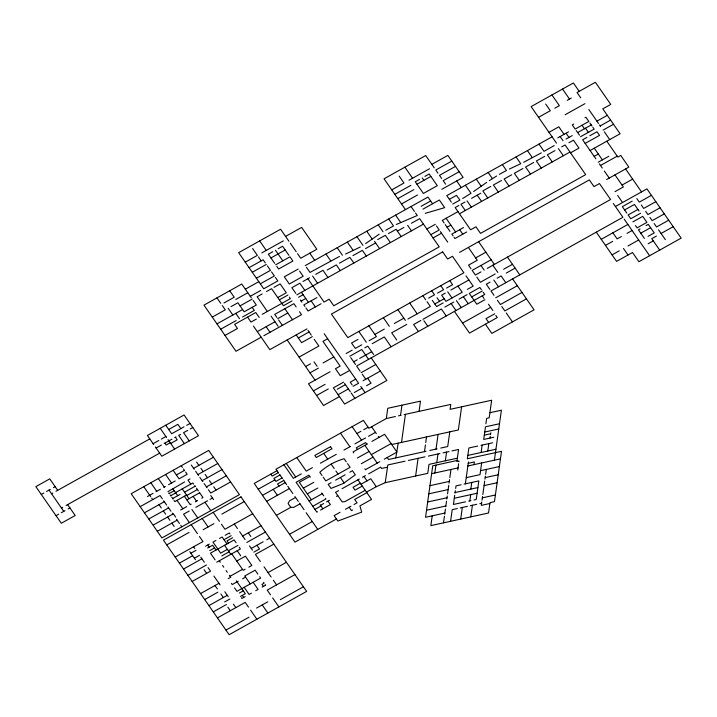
<?xml version="1.0" encoding="UTF-8"?>
<svg xmlns="http://www.w3.org/2000/svg" width="717" height="717" viewBox="0 0 717 717"><rect width="100%" height="100%" fill="white"/><g stroke="black" fill="none" stroke-linecap="round" stroke-linejoin="round"><path stroke-width="1.08" d="M278.581 473.014L275.946 469.214L363.376 420.377L368.861 428.282L386.329 418.522L387.754 408.305L420.485 401.135L419.06 411.352M366.504 492.158L376.273 486.7L385.217 482.666L387.834 464.957L405.033 461.192M400.525 415.412L401.95 405.195M461.596 406.826L458.36 429.967L398.222 443.142L395.766 457.894L388.569 459.507L387.198 457.536M401.511 442.416L405.428 414.336M415.627 476.007L418.092 458.333M395.766 457.894L424.473 451.638L425.405 444.97M425.746 442.523L426.525 436.94M436.026 449.102L438.078 434.403M434.843 472.996L435.945 465.109M436.761 462.689L437.97 453.978M432.217 515.828L430.845 525.624L488.546 512.987L489.998 502.626L494.47 501.649L501.497 451.307L467.35 458.781L468.855 448L477.71 446.064M445.347 460.807L446.566 452.095M449.774 431.84L447.722 446.539L440.749 448.071M443.509 522.854L444.432 516.24M444.71 514.25L445.427 509.115M445.759 506.758L446.539 501.183M446.834 499.059L447.256 496.03M447.56 493.879L448.761 485.292M449.057 483.141L449.541 479.7M449.828 477.665L450.966 469.465M450.59 521.295L452.221 509.679L457.347 508.55M457.769 470.02L458.647 463.684M458.925 461.694L459.023 461.022L456.899 461.488L458.584 449.46L451.952 450.912M454.695 495.322L453.422 504.472L465.53 501.819M454.999 493.171L455.349 490.67M455.653 488.456L456.021 485.884L461.139 484.764M465.369 483.832L468.434 461.918M460.708 519.081L462.331 507.466M474 464.643L474.376 461.954L468.237 463.299M470.818 489.111L471.75 482.433M469.841 500.878L470.711 494.658M470.782 516.876L472.413 505.252M481.134 452.49L482.165 445.087M485.893 423.783L486.646 418.378L489.191 417.823L491.647 400.238L450.097 409.344L450.787 404.397L404.128 414.623M481.654 462.967L480.023 474.636L466.238 477.656M487.802 451.029L488.833 443.626M490.052 438.06L490.303 436.259M490.571 434.359L490.786 432.808M481.779 502.025L481.304 505.386L489.872 503.504M482.03 500.215L482.55 496.451M482.828 494.506L484.701 481.08M484.97 479.162L485.4 476.07M485.651 474.242L486.332 469.42M494.407 460.18L501.389 410.205L489.908 412.723M473.614 191.511L486.735 182.369M365.58 243.61L379.168 234.226M489.361 180.621L496.675 175.979M462.644 198.501L471.015 193.285L465.414 185.228M554.223 145.569L544.033 151.341L539.014 144.117M168.71 429.492L177.861 424.347L180.836 428.623M285.563 236.404L301.651 227.414L316.824 249.256L300.737 258.245L297.546 253.648M245.25 262.144L257.367 255.377L252.59 248.494M261.813 252.895L283.332 240.876M272.765 251.712L268.328 254.194L274.656 263.3M278.151 248.709L282.588 246.227L288.915 255.333M431.84 164.345L447.856 155.401L463.128 177.395L441.78 189.315M249.068 267.647L263.139 259.787L265.308 262.906M391.733 189.871L403.976 183.023L399.181 176.113M408.968 180.245L429.501 168.773M270.936 257.95L285.196 249.991M252.285 272.272L266.348 264.412M451.8 161.083L435.784 170.028L437.97 173.173M419.499 179.411L415.268 181.777L423.388 193.465L437.289 185.703L429.169 174.007L424.939 176.373M394.816 194.307L410.823 185.371M416.962 184.224L430.863 176.454M567.201 100.335L571.324 98.023M538.557 117.301L550.306 110.732L545.664 104.046M554.841 108.204L559.368 105.677L551.938 94.976M275.695 264.797L289.955 256.829L292.877 261.042L278.617 269.009L276.735 266.294M397.81 198.618L413.817 189.673M455.492 166.398L439.476 175.342L441.672 178.488M256.408 278.214L270.479 270.354L267.396 265.908M245.331 289.193L258.81 281.664M223.973 302.95L234.208 297.232L229.718 290.761M401.502 203.942L417.518 194.997M459.185 171.721L443.178 180.666L445.607 184.161M260.307 283.824L274.378 275.964L271.519 271.851M565.086 114.774L584.947 103.678M235.768 299.473L247.804 292.751M212.268 317.102L225.263 309.843L222.279 305.55M231.008 306.625L237.91 302.78L244.174 311.796L256.319 305.012L253.173 300.468M298.164 269.081L284.317 276.816L289.31 283.995L303.157 276.26L299.563 271.089M250.278 296.309L260.71 290.475M305.254 265.586L427.941 197.076L432.593 203.762M548.98 132.322L558.839 126.819L564.073 134.348M240.052 305.872L252.205 299.079M262.162 293.961L257.143 296.766L267.351 311.474M266.536 291.523L271.6 288.7L283.43 305.738L291.989 300.961M273.957 287.374L280.15 283.914L286.307 292.778L277.757 297.555M421.139 206.308L430.657 200.984M573.761 124.032L572.274 124.866L575.195 129.069L588.827 121.451L585.914 117.247L585 117.749M216.973 323.869L242.606 309.547M552.099 136.804L446.816 195.616L451.369 202.167M422.976 209.14L439.333 199.998L444.657 207.661L425.262 213.343M339.446 256.471L310.004 272.424L306.419 267.253M557.772 137.87L568.518 131.865M449.38 199.308L456.469 195.347L459.902 200.088L452.687 204.067M377.662 239.603L385.343 235.319L390.398 242.597M388.471 233.572L396.142 229.288L401.206 236.565M302.995 281.467L309.574 277.793M315.749 274.342L322.982 270.3L327.965 277.479M220.684 329.211L236.153 320.571M242.525 317.004L254.32 310.416L252.169 307.324M327.14 270.04L336.318 264.914L340.27 270.605M339.455 263.166L349.833 257.367L353.884 262.996M352.961 255.619L362.381 250.358L366.333 256.041M365.509 248.611L375.645 242.946M397.397 231.089L403.868 227.468M411.406 223.256L419.651 218.658L439.234 246.854L333.755 305.783L329.193 299.213L324.066 302.072L307.862 278.752M596.911 121.137L607.299 115.329M566.009 139.071L572.229 135.594M577.633 132.573L591.274 124.955M279.352 299.858L287.902 295.072M490.751 186.465L482.837 190.892L487.748 197.973M501.461 180.487L493.413 184.986L498.324 192.066M511.705 174.769L504.114 179.008L509.034 186.088M522.935 168.495L514.358 173.29L519.269 180.37M533.699 162.481L525.588 167.007L530.508 174.088M544.696 156.342L536.352 160.993L541.272 168.083M554.994 150.588L547.349 154.854L552.26 161.934M561.689 146.842L565.068 144.959L585.681 174.634L480.515 233.375L475.954 226.805L470.594 229.798L455.143 207.536L458.862 205.456M568.948 142.737L573.483 140.209L578.969 148.105L570.535 152.82M296.847 294.857L423.451 224.134M262.252 314.324L290.367 298.622L289.354 297.17M580.519 136.732L594.151 129.114L592.878 127.267M225.013 335.448L237.47 328.485L234.593 324.353L255.772 312.522L259.222 317.488M600.219 125.896L610.606 120.089M464.948 202.06L460.959 204.291L465.288 210.52M471.58 198.358L480.766 193.223M256.381 319.074L250.995 322.076L247.544 317.111M298.532 297.277L303.121 294.705M586.873 137.413L582.634 139.779L595.863 158.824M589.813 135.764L597.001 131.749L599.529 135.388L585.162 143.418M603.122 130.082L613.519 124.274M426.857 229.028L435.318 224.304M457.984 211.64L442.326 220.388L444.128 222.969M301.158 301.068L305.756 298.496M459.472 213.774L569.988 152.04M277.694 318.644L287.804 313.006M316.851 297.636L303.829 304.904L304.922 306.482M430.783 234.683L439.243 229.96L436.447 225.927M257.313 331.63L274.996 321.763M447.085 227.226L450.859 225.12M433.041 237.945L441.511 233.213M590.1 150.534L620.106 133.774L602.8 108.85L610.75 104.404L595.388 82.294L577.051 92.538L580.734 97.835M261.185 337.205L236.001 351.267L203.969 305.146L241.754 284.04L251.237 297.698M263.829 335.726L301.516 314.673L299.482 311.743M321.091 303.739L308.068 311.008L305.953 307.96M463.576 227.513L451.835 234.074L453.108 235.902M594.16 156.369L598.319 154.038M466.686 231.976L454.937 238.537L454.076 237.3M598.211 162.203L608.778 156.297M306.966 328.897L269.825 349.645L253.451 326.065M600.487 165.484L617.194 156.154M298.344 337.967L309.099 331.962M459.579 252.339L589.338 179.895L594.008 186.617L599.466 183.543L610.561 199.514L487.228 268.4M312.352 336.64L301.597 342.654L296.22 334.902M41.272 494.425L43.854 492.991M46.542 491.486L50.244 489.415M53.452 487.623L55.164 486.673M606.609 179.555L628.854 167.124L620.752 155.455L617.839 157.086L606.806 141.204M327.642 338.72L322.946 341.346L340.145 366.109L335.448 368.735L340.27 375.681L349.663 370.429M51.57 493.762L52.789 493.081M55.998 491.288L149.781 438.903M475.64 257.941L485.884 252.214M299.061 357.111L318.877 346.042L314.207 339.32M153.097 443.68L158.798 440.498M161.316 439.091L165.905 436.528M184.009 426.848L171.668 433.749L165.744 425.226M186.725 425.333L190.005 423.505M622.033 185.058L632.663 179.116M491.136 259.76L472.136 270.372L475.371 275.032L480.955 271.904M615.007 191.645L623.369 186.976L614.971 174.885M156.109 448.017L161.459 445.024M164.148 443.527L171.955 439.163M174.715 437.621L176.024 436.895M180.541 434.368L178.676 435.407L184.377 443.617M187.711 430.361L183.543 432.692L189.243 440.892M190.175 428.981L192.801 427.52M305.612 366.539L310.515 363.797M428.614 298.093L434.502 294.804L431.688 290.752M437.451 293.163L443.59 289.722L440.776 285.671M446.539 288.082L452.579 284.703L449.765 280.652M170.234 442.748L166.192 445.006L164.883 443.115M170.718 443.447L177.18 439.835L175.387 437.245M357.989 339.41L351.536 343.013L355.291 348.408L361.735 344.805M445.257 293.154L441.645 295.171L445.938 301.355L462.205 292.276L457.912 286.092M450.85 290.035L468.873 279.971M66.045 505.503L159.667 453.135M61.483 508.048L62.711 507.367M323.062 362.945L333.781 356.949M374.839 334.391L384.321 329.094M394.35 323.492L403.832 318.196M309.977 372.831L318.384 368.135M56.034 515.684L58.606 514.241M61.304 512.736L65.005 510.665M68.169 508.9L69.925 507.923M346.105 353.544L352.146 350.165M369.094 340.7L376.389 336.623L368.888 325.832M407.919 319.011L430.343 306.482L427.009 301.669M434.825 303.981L444.146 298.774M615.419 206.505L646.949 188.885L681.15 238.125L638.901 261.723L632.502 252.501L616.584 261.391L596.284 232.156M443.178 302.897L436.617 306.562L432.324 300.387M467.394 289.372L473.166 286.146L466.005 275.848M495.187 273.975L480.381 282.247L476.814 277.112M503.612 269.269L512.476 264.313M349.771 356.224L361.762 349.529L368.583 359.351M364.792 347.844L367.812 346.15L373.629 354.53M372.293 343.649L384.303 336.945L391.123 346.759M406.727 324.416L391.706 332.805L396.734 340.037M632.17 201.163L622.338 206.657L626.819 213.101M420.843 320.472L413.601 324.523L418.45 331.496M422.94 319.307L441.385 309L446.234 315.973M444.818 307.082L453.771 302.081M459.05 299.132L467.108 294.624M490.007 282.157L486.287 284.237L489.899 289.435M497.132 278.178L501.12 275.946L505.808 282.695M506.265 273.078L515.129 268.122M330.062 371.756L308.48 383.819L323.537 405.499L339.446 396.609M624.624 209.947L634.455 204.453L639.026 211.04M651.43 195.338L639.295 202.122L636.821 198.564M353.642 361.798L357.272 359.773M359.638 358.455L371.684 351.724M471.705 296.901L482.308 290.985M637.924 209.454L628.092 214.939L630.736 218.748L640.568 213.254M313.392 390.899L325.097 384.366M655.822 201.656L643.687 208.432L641.303 205.008M484.889 299.697L476.787 304.223L469.285 293.414L479.888 287.49L481.394 289.668M316.582 395.488L328.287 388.955M176.373 474.941L184.466 470.415M343.658 382.116L333.369 387.861L344.617 404.056L386.866 380.458L371.191 357.891M361.18 372.643L375.771 364.487M495.707 297.797L517.333 285.716M601.258 239.317L627.877 224.448M632.905 221.858L642.737 216.373L646.922 222.395L637.09 227.889L635.468 225.55M193.581 468.344L213.442 457.24M660.079 207.787L647.944 214.562L645.694 211.327M337.25 389.241L345.433 384.671M355.713 379.141L350.246 382.197L352.155 384.939M147.433 496.496L153.071 493.341M156.01 491.701L160.429 489.236M163.781 487.354L165.358 486.476M168.522 484.71L175.226 480.964M462.555 323.08L490.67 307.378M338.11 394.682L348.399 388.937M353.105 386.311L358.572 383.254L324.192 333.755M363.107 380.718L380.351 371.083M605.48 245.393L612.685 241.369M621.388 236.502L617.113 238.895L612.892 232.819M627.017 233.357L632.098 230.524M522.003 292.446L500.385 304.528L497.437 300.289M140.173 506.641L160.043 495.537L162.338 498.844M664.309 213.872L652.174 220.657L649.952 217.457M184.636 481.932L167.903 491.665M190.032 478.911L187.962 480.067L190.776 484.127M197.91 474.582L217.78 463.487M640.075 228.911L638.435 229.825L644.404 238.42M646.035 225.586L648.267 224.34L654.236 232.926L648.016 236.395M169.194 493.52L174.231 490.697M494.667 313.804L486.018 318.635L488.636 322.399M354.279 392.522L362.013 388.202M366.548 385.674L371.074 383.138L367.633 378.191M175.566 492.624L192.846 482.971L193.626 484.092M170.718 495.707L175.755 492.893M640.765 233.186L650.597 227.692M526.448 298.846L504.831 310.927L501.775 306.526M144.467 512.807L164.327 501.712M202.158 480.686L222.019 469.59M668.692 220.191L656.557 226.966L654.182 223.552M172.672 498.521L180.03 494.407M184.52 492.185L195.132 486.26M612.058 254.867L619.264 250.842M627.967 245.985L638.677 239.998M186.51 495.062L174.805 501.595L174.025 500.484M186.805 495.483L197.417 489.55M148.769 519L168.629 507.905M206.451 486.879L226.321 475.783M656.413 236.072L651.753 238.671L659.694 250.108M661.074 233.464L673.209 226.689M186.895 499.892L199.658 492.767M648.123 243.771L653.295 240.885M153.501 524.898L173.371 513.802L175.665 517.1M230.605 481.949L210.744 493.054L208.45 489.747M180.639 509.993L186.77 506.569M191.188 504.105L190.202 504.651L184.368 496.254M195.356 501.775L197.56 500.547M201.728 498.216L202.956 497.526L199.362 492.355M189.198 511.042L183.561 514.197L189.396 522.594M195.822 507.349L207.589 500.771M210.045 499.399L212.501 498.028M157.292 531.279L177.153 520.175M276.986 470.711L254.212 483.437L294.974 542.133L336.434 518.974M278.321 472.646L272.146 476.097L270.811 474.161M279.953 474.995L273.831 478.409L275.902 481.394L282.023 477.97M356.905 433.525L360.902 431.293M363.743 429.707L368.144 427.251M258.219 489.209L274.871 479.906M166.747 544.893L189.091 532.408M221.911 514.08L244.255 501.595M283.762 480.471L277.515 483.957L279.012 486.117M262.485 495.348L285.258 482.631M354.897 443.877L365.545 437.926M368.493 436.277L375.493 432.369M301.301 473.874L293.343 478.32L283.923 464.759M312.397 467.681L306.231 471.123L296.811 457.563M320.374 463.227L336.318 454.318M343.918 450.07L350.559 446.368M203.099 529.738L213.935 523.679M367.445 443.895L353.096 451.907L353.804 452.92M371.944 441.385L384.617 434.296L396.967 452.077L384.294 459.158M309.789 476.464L299.294 482.326L311.402 499.767M266.625 501.317L289.399 488.591M175.199 557.055L202.947 541.559L199.443 536.522M252.698 513.757L224.959 529.263L221.454 524.226M303.345 488.152L313.84 482.29M357.353 458.029L369.13 451.45M190.91 553.201L196.046 550.333M205.618 546.211L209.355 544.122M215.898 540.475L212.976 542.106L220.639 553.148L227.397 549.374M219.545 538.431L222.136 536.988L226.957 543.934M225.174 535.294L229.306 532.982L229.96 533.932M371.334 454.632L391.079 443.608M295.565 497.473L289.543 500.833L288.1 503.54L290.726 507.358L293.737 507.349L300.002 503.854M179.411 563.132L192.577 555.774M207.589 548.039L212.644 545.216L216.005 550.047M224.018 539.695L231.188 535.698M307.324 493.888L317.819 488.017M361.305 463.72L373.073 457.141M194.388 558.202L199.523 555.334M331.048 482.702L328.153 484.316L331.012 488.429L343.255 483.509L355.3 474.833L352.459 470.737L349.824 472.207M335.61 480.148L345.173 474.806M209.722 550.638L214.544 547.94M232.622 537.768L227.011 540.905L228.508 543.065M276.386 515.371L290.726 507.358M183.516 569.038L201.907 558.767M242.633 536.011L261.024 525.74M309.135 501.031L322.274 493.69M379.75 461.703L365.446 469.689L364.863 468.837M228.365 550.764L237.936 545.413M338.549 490.652L335.529 492.337L342.161 501.9L344.841 501.676L365.204 490.294M342.045 488.698L359.334 479.046M362.47 477.289L365.446 475.622M368.619 473.856L380.664 467.126L381.587 468.452L387.386 467.179M221.813 555.899L229.099 551.83M187.908 575.357L206.496 564.969M246.827 542.446L265.415 532.059M312.791 506.292L325.921 498.951L325.464 498.288M216.722 562.209L240.41 548.98L239.227 547.277M320.463 505.324L323.69 503.522M326.504 501.954L329.417 500.323M336.479 496.379L337.815 495.635M360.301 483.231L353.033 487.291L355.005 490.123L362.273 486.072M314.915 509.357L320.929 505.996M360.992 484.226L370.761 478.768L376.273 486.7M192.147 581.46L210.538 571.189L208.055 567.613M251.264 548.442L263.139 541.81M266.814 539.758L269.655 538.171M317.452 511.804L316.851 512.135L296.112 482.317L308.893 475.174L310.309 477.208M320.535 510.083L330.358 504.598L327.956 501.138M236.727 561.044L245.42 556.186L251.855 565.453L248.79 567.174M253.836 552.135L259.509 548.971L256.937 545.27M289.516 534.273L312.289 521.546M273.795 544.131L255.413 554.402L260.361 561.528M366.844 492.651L354.673 499.444L357.03 502.823L354.001 504.517M340.073 512.297L334.104 515.631L337.877 521.053L361.7 512.108L359.916 505.906L371.54 499.408L357.935 479.825M345.477 509.276L350.909 506.238M230.067 576.28L242.489 569.334M200.563 593.568L218.945 583.297M228.176 578.691L230.74 577.248L229.476 575.419M245.133 569.208L243.162 570.311L231.716 553.829M352.647 509.966L351.491 510.612L349.143 507.233M204.712 599.555L217.878 592.197M238.205 581.236L232.254 584.561L231.43 583.378M242.579 578.798L245.564 577.131M208.907 605.596L227.298 595.325M268.024 572.569L286.415 562.298M224.654 601.93L229.852 599.027M240.5 596.427L245.322 593.739L236.323 580.752M213.272 611.87L226.447 604.512M245.214 596.616L241.907 598.462L241.387 597.718M251.398 593.156L249.095 594.447L244.147 587.322M255.727 590.736L258.093 589.419L253.137 582.294M262.189 587.124L265.595 585.233L265.138 584.579M217.457 617.893L245.196 602.397L248.494 607.138M294.956 574.595L267.208 590.1L270.506 594.841M256.561 608.07L267.791 601.796M225.918 630.082L248.996 617.194M280.347 599.672L303.425 586.784M239.379 593.04L243.332 590.844M385.791 230.211L393.499 225.954L388.659 218.99M499.364 174.365L506.453 170.476L502.366 164.587M523.67 162.284L541.29 152.882M360.284 247.024L345.522 254.078M509.357 169.033L520.757 163.709L516.052 156.942M396.304 224.475L417.276 215.512L415.51 212.976M386.329 418.522L395.399 416.532M398.482 415.86L401.09 415.286M499.498 423.738L485.472 426.812L483.706 439.449L493.789 437.245M484.746 432.046L498.763 428.972M484.307 435.147L490.652 433.758M424.473 451.638L426.032 451.289M429.779 450.473L437.056 448.878M408.394 460.457L425.011 456.819M428.327 456.093L439.897 453.556M443.016 452.875L449.048 451.549M480.999 445.347L492.633 442.792M467.825 455.412L495.931 449.254M457.365 458.172L429.008 464.383L427.753 473.345L385.217 482.666M457.043 460.493L432.727 465.817L425.54 517.289L444.881 513.049M431.625 473.695L458.064 467.905M467.86 465.987L500.448 458.853M480.569 470.684L499.364 466.561M429.958 485.651L449.299 481.421M485.185 477.621L498.225 474.762M464.123 484.109L478.839 480.883L476.24 499.471L473.991 499.964M428.82 493.825L448.161 489.586M484.074 485.597L497.105 482.738M455.089 492.552L477.907 487.56M427.673 501.99L447.014 497.75M454.291 498.252L477.11 493.251M482.362 497.84L495.402 494.981M426.525 510.235L445.866 506.005M468.748 501.111L470.917 500.636M460.206 507.923L467.421 506.345M470.271 505.727L476.706 504.311M479.87 503.621L481.609 503.235M391.706 444.504L398.222 443.142M214.921 585.556L217.421 588.944M347.315 242.086L353.185 250.412M323.69 453.368L327.705 459.131M323.197 477.199L325.787 480.91L350.093 467.332L347.512 463.621M67.622 504.625L75.204 515.496L61.295 523.258L35.85 486.628L49.742 478.866L57.71 490.338M579.202 91.337L573.394 82.984L531.118 106.6L556.517 143.167M588.827 109.504L598.561 123.512M599.537 124.919L600.523 126.326M604.323 131.803L609.719 139.573M625.6 168.943L641.545 191.905M589.858 122.93L592.018 126.031M562.549 89.042L569.495 99.045M658.564 229.861L665.367 239.648M585.475 128.191L588.361 132.349M582.016 125.26L584.454 128.764M594.268 148.213L602.37 159.873M576.226 130.548L579.488 135.244M599.349 163.843L602.262 168.038M604.35 171.04L609.244 178.085M617.669 195.463L622.562 202.517M566.072 133.237L568.975 137.413M613.358 203.538L622.903 217.287L490.975 290.985L493.977 295.305M624.211 219.169L649.611 255.745M560.138 136.553L563.042 140.729M558.426 148.67L563.338 155.75M623.476 248.485L628.011 255.01M527.416 150.588L532.337 157.659M488.152 172.528L492.427 178.676M476.285 179.151L481.197 186.232M477.235 195.194L481.564 201.432M456.702 180.98L461.264 187.549M507.466 257.098L519.816 274.871M467.045 200.885L471.383 207.123M512.601 278.904L534.066 309.816L491.826 333.423L485.418 324.192M434.278 167.85L425.719 155.535L384.052 178.811L405.446 209.615M478.615 241.737L494.363 264.421M492.866 265.254L497.876 272.469M459.669 229.7L462.77 234.163M493.798 280.042L498.485 286.791M422.214 177.897L423.917 180.334M480.928 265.46L484.163 270.121M446.108 218.273L455.609 231.967M445.257 224.6L449.98 231.394M404.89 167.169L412.571 178.228M506.256 312.988L512.449 321.897M471.024 268.776L468.515 265.156L477.253 260.28L468.398 247.428M483.222 292.303L484.728 294.472L356.6 366.046L360.104 371.101M440.372 231.582L447.695 242.131M488.483 304.214L492.866 310.533M482.236 295.87L484.002 298.415M495.788 315.417L497.284 317.568L469.51 333.082L454.444 311.393M411.02 206.505L414.453 211.443M463.361 296.721L468.21 303.703M407.641 225.362L411.441 230.847M456.415 300.602L461.255 307.584M395.596 215.118L400.767 222.575M447.713 291.792L452.006 297.967M451.136 303.551L455.985 310.533M437.047 297.743L439.548 301.337M378.217 224.824L383.057 231.788M422.851 295.691L425.665 299.742M374.534 241.351L379.598 248.638M366.745 231.232L372.177 239.048M423.926 320.732L427.789 326.28M409.694 303.04L417.195 313.831M356.949 236.7L362.963 245.357M397.881 309.636L405.383 320.427M337.196 247.732L342.43 255.261M383.389 317.73L389.34 326.298M325.975 254.006L330.725 260.854M309.771 253.191L314.7 260.307M358.832 331.451L366.324 342.242M288.951 241.279L280.58 229.234L238.653 252.653L263.748 288.781L277.82 280.921L275.418 277.47M290.277 243.188L296.22 251.748M312.621 276.09L317.595 283.269M304.85 290.394L299.867 283.215L291.864 287.687L295.825 293.378M350.756 357.649L355.542 364.523M362.246 374.184L365.76 379.239M311.115 300.844L315.355 306.948M275.453 250.215L282.821 260.818M301.445 292.294L308.427 302.341M259.662 240.912L266.258 250.412M360.812 386.481L365.078 392.629M300.423 300.002L301.911 302.144M296.166 306.975L293.88 303.685L274.736 314.387L276.834 317.398M258.416 256.874L261.194 260.871M308.032 330.429L311.286 335.108M344.545 383.398L350.344 391.742M351.196 392.97L354.906 398.311M371.594 426.749L376.371 433.633M378.307 436.42L379.006 437.433M284.837 308.74L292.473 319.728M314.019 361.843L317.093 366.27M278.563 319.899L282.373 325.366M352.137 426.66L361.52 440.175M364.872 445.329L377.223 463.11M271.125 316.188L278.079 326.208M287.15 339.966L315.059 380.144M357.46 449.469L356.277 447.767L365.553 442.595L366.71 444.307M340.467 433.167L349.896 446.736M266.15 326.692L270.022 332.267M363.958 476.455L367.023 480.856M346.266 461.829L344.124 458.737C335.09 461.318 326.755 465.951 319.818 472.27L322.058 475.532M235.785 313.356L239.496 318.698M228.131 308.238L232.837 315.005M216.964 297.887L220.719 303.3M331.12 464.105L334.212 468.559M335.906 470.997L338.039 474.062M340.387 477.477L344.205 482.971M321.754 492.955L323.77 495.85M320.167 504.911L322.865 508.783M286.28 463.442L295.7 477.002M279.693 474.609L282.399 478.508M283.385 479.924L286.612 484.575M287.759 486.225L292.832 493.529M294.893 496.505L298.308 501.407M299.5 503.128L304.053 509.688M306.15 512.709L317.756 529.406M273.24 489.344L277.38 495.304M248.306 532.848L250.807 536.433M196.583 462.071L198.878 465.378M200.921 468.318L203.216 471.625M205.161 474.421L207.455 477.728M209.463 480.614L211.757 483.912M213.747 486.78L216.041 490.087M234.316 524.028L237.444 528.537M239.666 531.736L245.062 539.507M249.507 545.897L252.483 550.199M264.044 566.833L271.151 577.068M273.311 580.17L276.574 584.866M191.287 465.037L194.235 469.294M195.616 471.275L198.573 475.532M199.855 477.379L202.812 481.636M204.157 483.572L207.114 487.829M210.744 495.51L213.567 499.57M160.205 428.318L166.568 437.478M168.083 439.664L174.616 449.066M236.09 542.76L234.127 539.928L210.44 553.157L215.1 559.86M257.86 574.102L255.144 570.185L244.766 575.984L250.269 583.898M259.679 576.719L260.638 578.108L236.96 591.337L234.549 587.868M263.56 582.303L264.134 583.136L261.974 584.346L263.426 586.434M181.231 465.763L182.396 467.439M183.471 468.981L184.636 470.657M185.604 472.055L187.164 474.296L179.071 478.822L173.138 470.28M194.692 485.633L195.275 486.476M196.449 488.152L198.385 490.948M213.209 512.359L219.456 521.34M272.621 597.888L278.886 606.914M204.972 502.232L210.807 510.629M237.228 550.755L240.742 555.818M193.151 496.406L196.458 501.156M224.555 545.279L230.838 554.322M153.716 444.567L147.406 435.479L184.09 414.982L198.501 435.721L161.809 456.218L155.41 447.005M182.235 488.904L189.037 498.7M202.203 518.508L208.073 526.95M262.216 604.906L267.88 613.062M191.896 509.536L197.731 517.934M165.609 474.484L171.542 483.025M172.752 488.564L177.708 495.707M219.294 560.766L220.334 562.271M222.548 565.444L223.794 567.246M226.088 570.544L227.316 572.309M177.009 500.367L182.844 508.765M207.697 545.054L209.158 547.161M242.292 595.433L243.699 597.458M191.206 524.656L197.444 533.636M250.609 610.176L256.874 619.201M168.782 492.92L169.364 493.762M170.234 495.017L170.915 496.003M171.793 497.257L173.057 499.077M158.314 478.562L164.247 487.103M163.673 500.762L166.631 505.019M167.975 506.955L170.924 511.212M172.25 513.112L172.905 514.062M176.499 519.233L179.456 523.482M180.72 525.301L181.786 526.843M150.821 482.747L156.745 491.288M193.581 546.784L194.764 548.487M200.805 557.181L204.327 562.253M213.89 576.02L220.065 584.911M224.824 591.758L228.248 596.687M233.419 604.135L235.839 607.622M159.031 504.678L161.325 507.977M163.333 510.863L165.627 514.17M167.608 517.02L169.902 520.327M171.856 523.141L174.15 526.448M204.094 569.692L206.648 573.367M220.872 593.972L223.345 597.53M189.862 551.687L195.427 559.699M227.827 607.12L230.318 610.705M143.758 486.691L150.695 496.684M151.726 498.172L152.739 499.624M49.016 490.096L63.777 511.346M442.685 251.936L331.442 314.073L347.79 337.617L463.872 272.774L452.508 256.283L447.605 259.007L442.685 251.936M208.701 450.41L131.193 493.708L161.917 537.938L239.424 494.649L208.701 450.41M330.51 446.682L314.844 455.429L316.296 457.518L331.953 448.761L330.51 446.682M240.957 496.854L163.458 540.152L229.126 634.706L306.634 591.408L240.957 496.854"/></g></svg>
